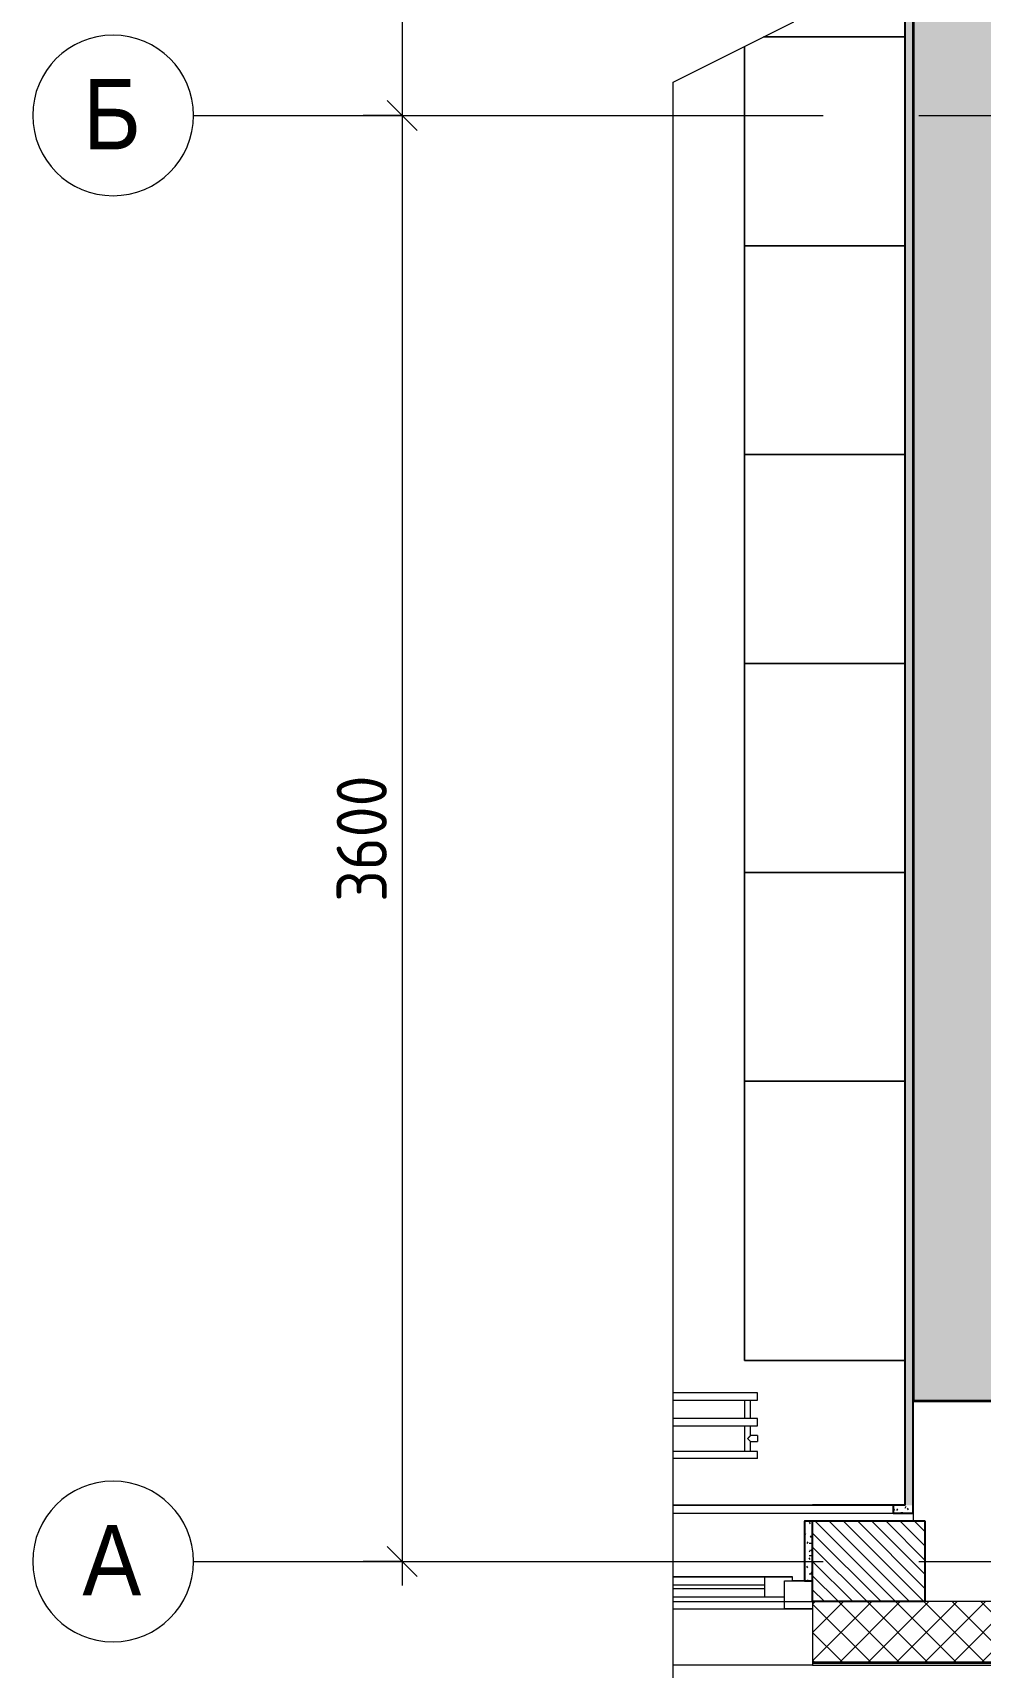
# Model space of a CAD drawing. Header units: millimetres. Extents: x 3991 to 282775, y -8553 to 29560.
# Drawn here: x 11530 to 13889, y -263 to 3806 of the extents above; entities that cross this region are included whole.
import ezdxf

# ---------------------------------------------------------------- set-up
doc = ezdxf.new("R2010")
doc.units = ezdxf.units.MM
doc.linetypes.add('Осевая', pattern=[1587.5, 317.5, -238.125, 793.75, -238.125])
for name, color, linetype, lineweight in [('A-ANNO-DIMS', 7, 'Continuous', 9), ('A-ANNO-DIMS-50', 7, 'Continuous', 9), ('A-DETL-GENF', 7, 'Continuous', 9), ('A-GLAZ', 7, 'Continuous', 9), ('A-GLAZ-1', 7, 'Continuous', 15), ('A-WALL', 7, 'Continuous', 9), ('I-FURN', 7, 'Continuous', 9), ('I-WALL', 7, 'Continuous', 9), ('M-EQPM', 7, 'Continuous', 9), ('Оси', 7, 'Continuous', 9), ('Оси-1', 7, 'Continuous', 20), ('Оси-2', 7, 'Осевая', 9)]:
    doc.layers.add(name, color=color, linetype=linetype, lineweight=lineweight)
for name, color, linetype, lineweight, true_color in [('A-WALL-1', 7, 'Continuous', 25, 0x3c3c3c), ('A-WALL-2', 7, 'Continuous', 35, 0x3c3c3c), ('A-WALL-3', 7, 'Continuous', 15, 0x3c3c3c), ('A-WALL-FNSH-1', 7, 'Continuous', 15, 0x3c3c3c), ('A-WALL-FNSH-2', 7, 'Continuous', 9, 0x3c3c3c)]:
    doc.layers.add(name, color=color, linetype=linetype, lineweight=lineweight, true_color=true_color)
doc.styles.add('Arial', font='arial.ttf', dxfattribs={"width": 0.9, "height": 175})
doc.styles.add('ISOCPEUR', font='isocpeur.ttf', dxfattribs={"width": 0.9, "height": 125})
doc.dimstyles.new('ISO-2_5_0_9К_БОЛЬШОЙ', dxfattribs={"dimscale": 304.8, "dimtxt": 124.497647, "dimasz": 0.246063, "dimexe": 0.19685, "dimexo": 0.492126, "dimgap": 0, "dimtad": 1, "dimdec": 0, "dimrnd": 10, "dimzin": 0, "dimdsep": 46, "dimtxsty": 'ISOCPEUR', "dimblk1": 'OBLIQUE', "dimblk2": 'OBLIQUE', "dimsah": 1, "dimcen": 0.09, "dimdle": 0.19685, "dimazin": 0, "dimtfac": 1, "dimtdec": 4, "dimtix": 1, "dimtmove": 0, "dimatfit": 3, "dimfxl": 1, "dimtvp": 1, "dimtolj": 1, "dimtzin": 0, "dimarcsym": 2})
pattern_1 = [(0, (-51688.461, 0), (60.96, 15.24), [5.029, -40.691, 5.029, -40.691, -243.84]), (0, (-51688.461, 0), (60.96, 15.24), [-91.44, 5.029, -86.411, 5.029, -40.691, -106.68]), (0, (-51688.461, 0), (60.96, 15.24), [-228.6, 5.029, -25.451, 5.029, -71.171]), (120, (-51665.601, 7.62), (-43.678227, 45.1729086), [5.029, -40.691, 5.029, -40.691, -243.84]), (120, (-51665.601, 7.62), (-43.678227, 45.1729086), [-91.44, 5.029, -86.411, 5.029, -40.691, -106.68]), (120, (-51665.601, 7.62), (-43.678227, 45.1729086), [-228.6, 5.029, -25.451, 5.029, -71.171]), (240, (-51657.981, 38.1), (-17.281773, -60.4129086), [5.029, -40.691, 5.029, -40.691, -243.84]), (240, (-51657.981, 38.1), (-17.281773, -60.4129086), [-91.44, 5.029, -86.411, 5.029, -40.691, -106.68]), (240, (-51657.981, 38.1), (-17.281773, -60.4129086), [-228.6, 5.029, -25.451, 5.029, -71.171])]

# ---------------------------------------------------------------- blocks, each defined once
blk = doc.blocks.new('120_Окно_СКБ_1Ст - 120_Окно_СКБ_1Ст 900х2500_h_-22445987-Фрагмент 1_6')
at = {"layer": 'A-GLAZ'}
for p, q in [((-103, -57), (-450, -57)), ((-330, -107), (-103, -107)), ((-103, -117), (-330, -117)), ((-430, -127), (-400, -127))]:
    blk.add_line(p, q, dxfattribs=at)
at = {"layer": 'A-GLAZ-1'}
for p, q in [((-450, -127), (-450, -57)), ((-450, -57), (-380, -57)), ((-380, -57), (-380, -127)), ((-103, -87), (-380, -87)), ((-380, -87), (-380, -127)), ((-330, -137), (-330, -87)), ((-380, -127), (-450, -127)), ((-380, -127), (-400, -127)), ((-400, -127), (-400, -137)), ((-400, -137), (-103, -137)), ((-103, -137), (-400, -137))]:
    blk.add_line(p, q, dxfattribs=at)
blk = doc.blocks.new('radiator_prado_classic_z_tip_30_po exemplyaru - Classic Z Тип 30-500-30677900-Фрагмент 1_6')
at = {"layer": 'M-EQPM'}
for p, q in [((700, 228), (490, 228)), ((490, 210), (700, 210)), ((667.5, 210), (667.5, 164)), ((682.5, 164), (682.5, 210)), ((700, 210), (700, 228)), ((700, 164), (490, 164)), ((700, 146), (700, 164)), ((490, 146), (700, 146)), ((667.5, 146), (667.5, 82)), ((682.5, 121.5), (682.5, 146)), ((700, 82), (490, 82)), ((700, 121.5), (682.5, 121.5)), ((682.5, 82), (682.5, 106.5)), ((682.5, 106.5), (700, 106.5)), ((700, 121.5), (700, 106.5)), ((700, 64), (700, 82)), ((700, 64), (490, 64))]:
    blk.add_line(p, q, dxfattribs=at)
for points, knots in [([(675, 114), (675.5, 114.5), (676.4, 115.4), (677.6, 116.6), (678.4, 117.4), (678.9, 117.9), (679.2, 118.2), (679.5, 118.5), (679.8, 118.8), (680.1, 119.2), (680.4, 119.4), (680.7, 119.7), (681, 120), (681.3, 120.3), (681.5, 120.5), (681.7, 120.7), (681.9, 120.9), (682.1, 121.1), (682.2, 121.2), (682.3, 121.3), (682.5, 121.5), (682.5, 121.5), (682.5, 121.5)], [0, 0, 0, 0, 0.142857, 0.285714, 0.357143, 0.392857, 0.428571, 0.464286, 0.5, 0.535714, 0.571429, 0.607143, 0.642857, 0.678571, 0.714286, 0.75, 0.785714, 0.821429, 0.857143, 0.892857, 0.928571, 1, 1, 1, 1]), ([(682.5, 106.5), (682.5, 106.5), (682.5, 106.5), (682.3, 106.7), (682.2, 106.8), (682.1, 106.9), (681.9, 107.1), (681.7, 107.3), (681.5, 107.5), (681.3, 107.7), (681, 108), (680.7, 108.3), (680.4, 108.6), (680.1, 108.8), (679.7, 109.3), (679.3, 109.7), (678.9, 110.1), (678.4, 110.6), (677.6, 111.4), (676.4, 112.6), (675.5, 113.5), (675, 114)], [0, 0, 0, 0, 0.071429, 0.107143, 0.142857, 0.178571, 0.214286, 0.25, 0.285714, 0.321429, 0.357143, 0.392857, 0.428571, 0.464286, 0.5, 0.571429, 0.607143, 0.642857, 0.714286, 0.857143, 1, 1, 1, 1])]:
    blk.add_open_spline(points, degree=3, knots=knots, dxfattribs=at)
blk = doc.blocks.new('шкаф 1_112 - шкаф 1_112-31117176-Фрагмент 1_6')
at = {"layer": 'I-FURN'}
for p, q in [((0, 0), (0, 6070)), ((0, 3295), (0, 3815)), ((0, 3815), (0, 3295)), ((-400, 3271.1), (-400, 0)), ((-400, 3271.1), (-400, 2775)), ((-400, 2775), (-400, 3271.1)), ((0, 3295), (-352.3, 3295)), ((0, 3295), (-352.3, 3295)), ((-352.3, 3295), (0, 3295)), ((-352.3, 3295), (0, 3295)), ((0, 3295), (-352.3, 3295)), ((0, 2775), (0, 3295)), ((0, 3295), (0, 2775)), ((0, 2775), (-400, 2775)), ((-400, 2775), (0, 2775)), ((0, 2775), (-400, 2775)), ((0, 2775), (-400, 2775)), ((-400, 2775), (-400, 2255)), ((-400, 2255), (-400, 2775)), ((-400, 2775), (0, 2775)), ((0, 2255), (0, 2775)), ((0, 2775), (0, 2255)), ((0, 2255), (-400, 2255)), ((0, 2255), (-400, 2255)), ((-400, 2255), (-400, 1735)), ((-400, 1735), (-400, 2255)), ((-400, 2255), (0, 2255)), ((-400, 2255), (0, 2255)), ((0, 2255), (-400, 2255)), ((0, 1735), (0, 2255)), ((0, 2255), (0, 1735)), ((0, 1735), (-400, 1735)), ((-400, 1735), (0, 1735)), ((0, 1735), (-400, 1735)), ((0, 1735), (-400, 1735)), ((-400, 1735), (-400, 1215)), ((-400, 1215), (-400, 1735)), ((-400, 1735), (0, 1735)), ((0, 1215), (0, 1735)), ((0, 1735), (0, 1215)), ((0, 1215), (-400, 1215)), ((0, 1215), (-400, 1215)), ((-400, 1215), (-400, 695)), ((-400, 695), (-400, 1215)), ((-400, 1215), (0, 1215)), ((-400, 1215), (0, 1215)), ((0, 1215), (-400, 1215)), ((0, 695), (0, 1215)), ((0, 1215), (0, 695)), ((0, 695), (-400, 695)), ((-400, 695), (0, 695)), ((0, 695), (-400, 695)), ((0, 695), (-400, 695)), ((-400, 695), (-400, 0)), ((-400, 0), (-400, 695)), ((-400, 695), (0, 695)), ((0, 0), (0, 695)), ((0, 695), (0, 0)), ((-400, 0), (0, 0)), ((-400, 0), (0, 0)), ((0, 0), (-400, 0))]:
    blk.add_line(p, q, dxfattribs=at)
blk = doc.blocks.new('DET_L_Линия разрыва - М100-30612328-Фрагмент 1_6')
at = {"layer": 'A-DETL-GENF'}
for p, q in [((0, 0), (4858.6, 0)), ((4858.6, 0), (5008.6, -300))]:
    blk.add_line(p, q, dxfattribs=at)
blk = doc.blocks.new('Ось сетки - D8-29747960-Фрагмент 1_6')
at = {"layer": 'Оси-1'}
for start, end in [(360, 180), (180, 360)]:
    blk.add_arc((0, 0), 4, start, end, dxfattribs=at)
blk = doc.blocks.new('DIMBLOCK11-Фрагмент 1_6')
at = {"layer": 'A-ANNO-DIMS-50', "lineweight": 20}
for p, q in [((12450, 7800), (12412.5, 7837.5)), ((12450, 7800), (12487.5, 7762.5)), ((12450, 3600), (12412.5, 3637.5)), ((12450, 3600), (12487.5, 3562.5))]:
    blk.add_line(p, q, dxfattribs=at)
at = {"layer": 'A-ANNO-DIMS-50'}
for p, q in [((12353, 7800), (12510, 7800)), ((12450, 7800), (12353, 7800)), ((12450, 7800), (12450, 3600)), ((12353, 3600), (12510, 3600)), ((12450, 3600), (12353, 3600))]:
    blk.add_line(p, q, dxfattribs=at)
at = {"layer": 'A-ANNO-DIMS-50', "color": 0, "insert": (12286.7, 5536), "char_height": 125, "width": 393.604, "attachment_point": 1, "rotation": 90, "line_spacing_factor": 1.149209, "style": 'ISOCPEUR'}
blk.add_mtext('4200', dxfattribs=at)
blk = doc.blocks.new('_Oblique')
at = {"color": 0, "linetype": 'ByBlock', "lineweight": -2}
blk.add_line((-0.5, -0.5), (0.5, 0.5), dxfattribs=at)
blk = doc.blocks.new('DIMBLOCK12-Фрагмент 1_6')
at = {"layer": 'A-ANNO-DIMS-50', "lineweight": 20}
for p, q in [((12450, 3600), (12412.5, 3637.5)), ((12450, 3600), (12487.5, 3562.5)), ((12450, 0), (12412.5, 37.5)), ((12450, 0), (12487.5, -37.5))]:
    blk.add_line(p, q, dxfattribs=at)
at = {"layer": 'A-ANNO-DIMS-50'}
for p, q in [((12353, 3600), (12510, 3600)), ((12450, 3600), (12353, 3600)), ((12450, 3600), (12450, -60)), ((12353, 0), (12510, 0)), ((12450, 0), (12353, 0))]:
    blk.add_line(p, q, dxfattribs=at)
at = {"layer": 'A-ANNO-DIMS-50', "color": 0, "insert": (12286.7, 1642), "char_height": 125, "width": 379.239, "attachment_point": 1, "rotation": 90, "line_spacing_factor": 1.149209, "style": 'ISOCPEUR'}
blk.add_mtext('3600', dxfattribs=at)

msp = doc.modelspace()

# ---------------------------------------------------------------- hatches: boundary and pattern name
at = {"layer": 'A-WALL'}
h = msp.add_hatch(dxfattribs=at)
h.set_pattern_fill('FP_20', color=256, style=0, pattern_type=2)
h.set_pattern_definition([(135, (-51688.461, 0), (-17.67767, -17.67767), [])])
h.paths.add_polyline_path([(13751.5, -100), (13751.5, 100), (13471.5, 100), (13471.5, -100)])
h = msp.add_hatch(dxfattribs=at)
h.set_pattern_fill('FP_14', color=256, style=0, pattern_type=2)
h.set_pattern_definition([(45, (-51688.46, 0), (-35.35534, 35.35534), []), (135, (-51688.46, 0), (-35.35534, -35.35534), [])])
h.paths.add_polyline_path([(20591.5, -250), (20591.5, -100), (19871.5, -100), (19871.5, -250)])
h.paths.add_polyline_path([(18971.5, -250), (18971.5, -100), (15371.5, -100), (15371.5, -250), (17050.5, -250)])
h.paths.add_polyline_path([(14471.5, -250), (14471.5, -100), (13471.5, -100), (13471.5, -250)])
at = {"layer": 'I-WALL'}
h = msp.add_hatch(dxfattribs=at)
h.set_pattern_fill('FP_13', color=256, style=0, pattern_type=2)
h.set_pattern_definition(pattern_1)
h.paths.add_polyline_path([(13701.5, 140), (13721.5, 140), (13721.5, 7680), (13701.5, 7680), (13701.5, 141)])
h = msp.add_hatch(dxfattribs=at)
h.set_pattern_fill('FP_4', color=256, style=0, pattern_type=2)
h.set_pattern_definition([(45, (-51688.46, 0), (-28.51196, 28.51196), []), (45, (-51659.95, 0), (-28.51196, 28.51196), [50.403, -10.081, 1.676, -8.404])])
h.paths.add_polyline_path([(13761, 400), (13941.5, 400), (13941.5, 7400), (13721.5, 7400), (13721.5, 400)])
h = msp.add_hatch(dxfattribs=at)
h.set_pattern_fill('FP_13', color=256, style=0, pattern_type=2)
h.set_pattern_definition(pattern_1)
h.paths.add_polyline_path([(13671.5, 120), (13721.5, 120), (13721.5, 140), (13671.5, 140)])
h = msp.add_hatch(dxfattribs=at)
h.set_pattern_fill('FP_13', color=256, style=0, pattern_type=2)
h.set_pattern_definition(pattern_1)
h.paths.add_polyline_path([(13471.5, -48), (13471.5, 100), (13451.5, 100), (13451.5, -48)])

# ---------------------------------------------------------------- linework, layer by layer
at = {"layer": 'A-WALL'}
for p, q in [((13124.5, -100), (13471.5, -100)), ((13471.5, -258), (13124.5, -258)), ((13471.5, -250), (14471.5, -250))]:
    msp.add_line(p, q, dxfattribs=at)
at = {"layer": 'A-WALL-1'}
for p, q in [((13701.5, 140), (13701.5, 7660)), ((13721.5, 120), (13721.5, 7680)), ((13671.5, 140), (13671.5, 120)), ((13701.5, 140), (13671.5, 140)), ((13451.5, 100), (13451.5, -48)), ((13471.5, 100), (13451.5, 100)), ((13751.5, 100), (13471.5, 100)), ((13471.5, -100), (13471.5, 100)), ((13671.5, 120), (13721.5, 120)), ((13751.5, -100), (13751.5, 100)), ((13451.5, -48), (13471.5, -48)), ((13751.5, -100), (13471.5, -100))]:
    msp.add_line(p, q, dxfattribs=at)
at = {"layer": 'A-WALL-2'}
for p, q in [((13721.5, 7400), (13721.5, 400)), ((13721.5, 400), (13941.5, 400))]:
    msp.add_line(p, q, dxfattribs=at)
at = {"layer": 'A-WALL-3'}
for p, q in [((13471.5, -100), (13471.5, -250)), ((14221.5, -100), (13751.5, -100))]:
    msp.add_line(p, q, dxfattribs=at)
at = {"layer": 'A-WALL-FNSH-1'}
for p, q in [((13700.5, 7659), (13700.5, 141)), ((13700.5, 141), (13471.5, 141)), ((13471.5, 141), (13471.5, 140)), ((13471.5, 140), (13671.5, 140)), ((13450.5, 100), (13450.5, -48)), ((13451.5, 100), (13450.5, 100)), ((13450.5, -48), (13451.5, -48)), ((13471.5, -250), (13471.5, -253)), ((13471.5, -253), (14471.5, -253))]:
    msp.add_line(p, q, dxfattribs=at)
at = {"layer": 'A-WALL-FNSH-2'}
for p, q in [((13471.5, -253), (13471.5, -258)), ((13471.5, -258), (14471.5, -258))]:
    msp.add_line(p, q, dxfattribs=at)
at = {"layer": 'I-WALL'}
for p, q in [((13124.5, 141), (13471.5, 141)), ((13124.5, 140), (13471.5, 140)), ((13124.5, 120), (13671.5, 120)), ((13721.5, 120), (13721.5, 100))]:
    msp.add_line(p, q, dxfattribs=at)
at = {"layer": 'Оси'}
for p, q in [((11930.2, 3600), (13180.2, 3600)), ((11930.2, 0), (13180.2, 0))]:
    msp.add_line(p, q, dxfattribs=at)
at = {"layer": 'Оси-2'}
for p, q in [((13180.2, 3600), (18374.4, 3600)), ((13180.2, 0), (18374.4, 0))]:
    msp.add_line(p, q, dxfattribs=at)

# ---------------------------------------------------------------- block references
at = {"layer": 'A-DETL-GENF', "rotation": 90.00000000000031}
msp.add_blockref('DET_L_Линия разрыва - М100-30612328-Фрагмент 1_6', (13124.5, -1175.5), dxfattribs=at)
at = {"layer": 'A-GLAZ', "rotation": 180}
msp.add_blockref('120_Окно_СКБ_1Ст - 120_Окно_СКБ_1Ст 900х2500_h_-22445987-Фрагмент 1_6', (13021.5, -175), dxfattribs=at)
at = {"layer": 'I-FURN'}
msp.add_blockref('шкаф 1_112 - шкаф 1_112-31117176-Фрагмент 1_6', (13701.5, 500.5), dxfattribs=at)
at = {"layer": 'M-EQPM'}
msp.add_blockref('radiator_prado_classic_z_tip_30_po exemplyaru - Classic Z Тип 30-500-30677900-Фрагмент 1_6', (12634.5, 192), dxfattribs=at)
at = {"layer": 'Оси-1', "xscale": 49.99999999999998, "yscale": 49.99999999999998, "zscale": 49.99999999999998, "rotation": 269.9999999999994}
for p in [(11730.2, 3600), (11730.2, 0)]:
    msp.add_blockref('Ось сетки - D8-29747960-Фрагмент 1_6', p, dxfattribs=at)

# ---------------------------------------------------------------- texts
at = {"layer": 'Оси', "char_height": 175, "attachment_point": 1, "style": 'Arial'}
for s, insert, width in [('\\fArial|b0|i0|c204|p34|;\\W.9;Б', (11655.3, 3690.5), 176.772), ('\\fArial|b0|i0|c204|p34|;\\W.9;А', (11653.8, 90.5), 180.38)]:
    msp.add_mtext(s, dxfattribs=dict(at, insert=insert, width=width))

# ---------------------------------------------------------------- dimensions: what is measured, and where the dimension line sits
at = {"layer": 'A-ANNO-DIMS'}
for base, p1, p2, override, picture, middle in [((12450, 3600), (12503, 7800), (12503, 3600), {"dimpost": '<>', "dimfxl": 4200}, 'DIMBLOCK11-Фрагмент 1_6', (12387.5, 5700)), ((12450, 0), (12503, 3600), (12503, 0), {"dimpost": '<>', "dimfxl": 3600}, 'DIMBLOCK12-Фрагмент 1_6', (12387.5, 1800))]:
    dim = msp.add_linear_dim(base=base, p1=p1, p2=p2, angle=90, dimstyle='ISO-2_5_0_9К_БОЛЬШОЙ', override=override, dxfattribs=at)
    dim.commit()
    dim.dimension.update_dxf_attribs({"geometry": picture, "text_midpoint": middle})

doc.saveas('drawing.dxf')
